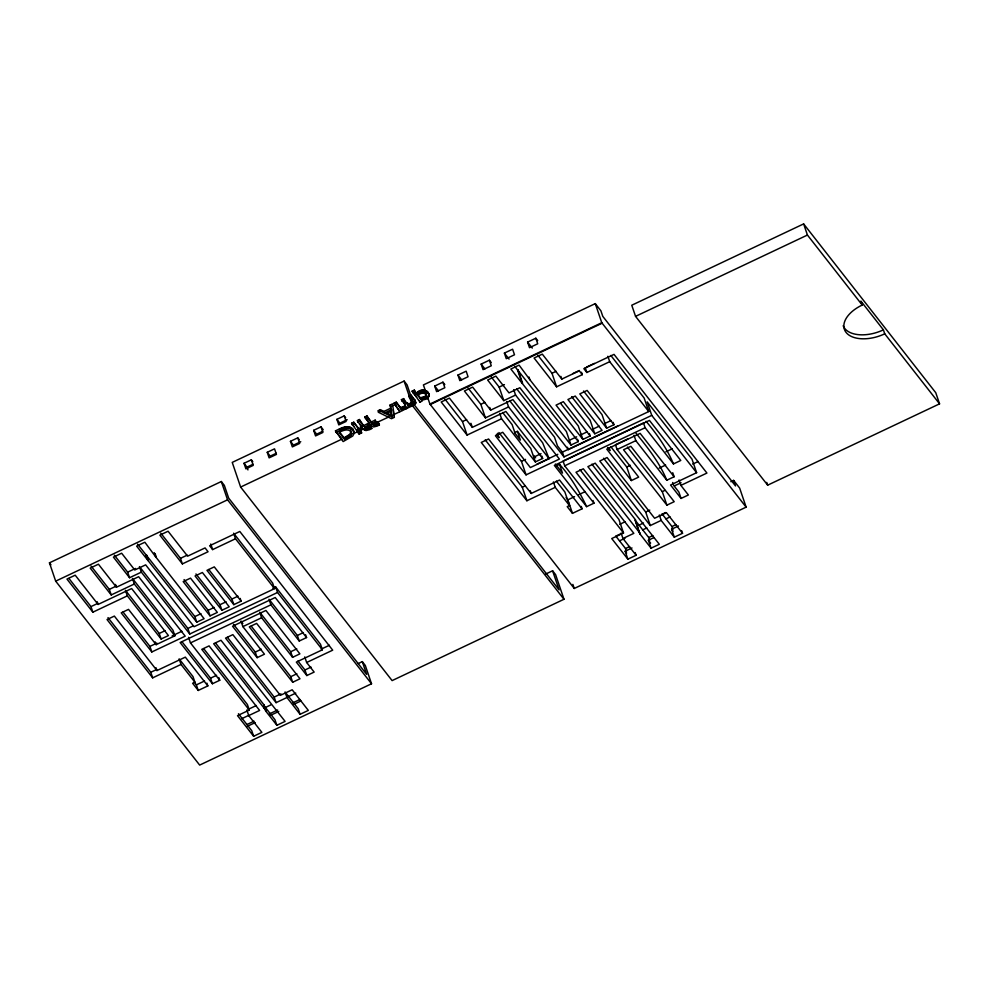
<?xml version="1.0" encoding="UTF-8"?>
<svg xmlns="http://www.w3.org/2000/svg" width="989" height="989" viewBox="0 0 989 989"><rect width="100%" height="100%" fill="white"/><g stroke="black" fill="none" stroke-linecap="round" stroke-linejoin="round"><path stroke-width="1.48" d="M354.149 433.256L352.727 428.929C347.745 424.096 340.5 428.472 335.469 430.858L343.146 441.576L352.764 436.025L354.149 433.256L352.727 428.929M401.559 408.964L402.103 410.559L401.497 409.792L406.85 408.469L408.296 406.256L412.092 405.984L415.491 403.673L414.96 400.298L411.004 395.118L408.816 396.156L413.056 402.61L413.142 403.722L411.807 404.724L408.086 405.317L403.599 398.616L401.41 399.655C404.798 403.067 408.568 409.631 400.743 408.816L396.206 402.127L394.005 403.166L399.902 411.597L394.005 403.166M415.491 403.673L415.504 401.893L411.004 395.118M429.238 395.996L427.335 398.79L421.623 400.335L422.179 401.052L419.979 402.09L412.116 391.137L414.304 390.099L417.098 394.549C420.078 390.828 428.497 390.148 429.238 395.996C429.164 389.27 420.226 388.38 416.554 392.967M339.511 431.983L344.098 437.843L350.019 434.282L350.934 431.142C353.469 435.506 347.856 438.102 344.642 439.437L339.128 432.403C342.726 430.438 349.068 427.78 351.478 432.725M396.206 402.127L400.199 407.233C402.56 408.778 405.75 403.611 405.861 406.875M403.599 398.616C405.292 407.888 419.262 402.597 408.816 396.156M418.038 394.871L420.325 397.776L425.097 396.527L426.111 394.154L426.729 396.774L424.924 398.505L420.857 399.371L417.828 395.489C420.065 392.992 425.183 391.743 426.655 395.736M370.43 425.863L370.974 427.458L367.908 429.016L366.128 428.892L365.584 427.297L367.364 427.421L370.43 425.863L371.802 428.509L369.626 429.683L365.881 430.574L363.099 429.003M378.045 422.266L378.589 423.848L375.523 425.406L373.731 425.282L373.187 423.7L374.979 423.824L378.045 422.266L379.405 424.899L377.242 426.086L373.496 426.976L370.714 425.406M370.257 427.495L371.258 426.914M377.86 423.898L378.874 423.317M593.14 429.028L599.235 426.148M605.021 423.403L611.115 420.523M411.288 397.182L407.109 384.906L404.105 381.074L232.23 462.395L240.624 487.058L392.114 680.605L563.99 599.272L555.595 574.609L552.591 570.777L545.668 574.053M251.317 459.836L253.209 465.399L245.902 468.86L243.999 463.297L251.317 459.836L252.813 461.752M267.228 452.307L274.534 448.845L276.438 454.408L269.119 457.87L267.228 452.307L270.22 456.139L276.314 453.259M297.763 437.855L299.655 443.431L292.336 446.892L290.445 441.317L297.763 437.855L299.259 439.771M320.98 426.865L322.884 432.465L315.565 435.926L313.661 430.326L320.98 426.865L323.23 429.745M344.197 415.887L346.101 421.45L338.782 424.911L336.89 419.348L344.197 415.887L345.705 417.803M243.999 463.297L247.003 467.129L253.097 464.249M300.755 441.7L293.449 445.149L290.445 441.317M322.76 431.278L316.665 434.171L313.661 430.326M347.201 419.719L339.882 423.181L336.89 419.348M730.859 481.692L733.628 480.382L735.519 485.958L602.796 316.381L600.904 310.818L595.279 303.623L423.403 384.944L425.814 391.916M362.308 661.629L365.312 665.473L371.53 683.77L199.667 765.09L55.681 581.149L49.45 562.84L221.326 481.519L224.33 485.352L228.657 498.085L366.635 674.362L362.308 661.629L358.142 663.607M412.66 392.72L414.848 391.681L417.098 394.549M359.106 429.053L356.905 430.091L357.449 431.674L351.552 423.243L353.753 422.204L359.106 429.053L359.637 430.635L353.753 422.204M368.86 426.284L368.106 425.332L364.545 427.013L359.403 419.534L357.202 420.572L362.357 428.052L360.874 428.756L360.33 427.161L361.813 426.457L362.357 428.052M369.96 424.454L369.429 422.859L367.945 423.564L368.477 425.146L369.96 424.454L364.817 416.975L367.006 415.936L372.161 423.416L375.721 421.722L376.463 422.674L375.177 420.127L371.617 421.821M380.295 409.644L377.959 410.756L378.503 412.339L391.508 418.693L394.351 417.346L392.534 403.858L390.099 405.008L391.051 409.891L384.412 413.043L380.839 411.239L380.295 409.644L383.868 411.449L384.412 413.043M336 432.453C341.044 430.067 348.289 425.678 353.271 430.512M352.096 424.837L354.285 423.799M357.746 422.167L359.934 421.129L364.545 427.013M365.361 418.557L367.549 417.519L372.161 423.416M378.503 412.339L380.839 411.239M391.051 409.891L390.63 406.603L393.078 405.453M394.549 404.748L396.737 403.71M401.954 401.25L404.142 400.211M409.347 397.751L411.548 396.713M442.936 382.174L444.84 387.737L436.606 391.632L434.715 386.069L442.936 382.174L444.815 384.573M457.932 375.078L466.165 371.184L468.057 376.747L459.836 380.641L457.932 375.078L461.69 379.875M489.382 360.194L491.273 365.769L483.052 369.651L481.161 364.088L489.382 360.194L491.261 362.592M504.378 353.098L512.599 349.204L514.503 354.779L506.269 358.673L504.378 353.098L509.063 359.094M535.828 338.226L537.719 343.789L529.498 347.683L527.594 342.107L535.828 338.226L537.707 340.612M383.868 411.449L390.507 408.309M364.001 425.418L367.562 423.737L368.316 424.689M357.647 431.303L360.144 430.128L361.084 431.315L361.628 432.91L359.131 434.097L357.647 431.303L359.131 434.097M240.624 487.058L341.811 439.178M344.58 437.867L350.131 435.247M352.9 433.936L363.989 428.694L364.409 430.19M370.912 425.406L365.225 428.002L366.128 428.892M388.937 416.888L372.841 424.392L373.731 425.282M393.09 414.923L412.5 405.737L563.99 599.272M358.191 432.898L360.688 431.711L361.628 432.91M803.637 223.91L631.761 305.23L635.556 316.369L767.674 485.166L939.55 403.846L935.755 392.707L803.637 223.91L807.432 235.048L862.223 305.057A30.746 17.592 -18.8 0 0 846.065 332.415A30.746 17.592 -18.8 0 0 884.747 333.825L939.55 403.846M55.681 581.149L227.557 499.816L371.53 683.77M429.906 404.044L601.769 322.723L746.139 507.147L574.263 588.467L429.906 404.044L427.582 397.219M430.277 404.526L602.153 323.193M514.7 366.289L566.388 431.525L570.999 445.05L578.305 441.589L577.502 439.203M635.556 316.369L807.432 235.048M491.212 376.933L499.173 387.107L504.415 384.622M137.558 544.148L194.882 616.58L196.774 622.155L204.093 618.694L155.669 556.832L154.247 552.653M155.669 556.832L144.864 542.232L136.63 546.126L196.774 622.155M528.967 377.032L529.894 379.727L519.089 365.126L510.856 369.021L570.999 445.05M468.106 388.071L480.827 404.328L484.907 402.399M114.365 555.175L127.655 572.161L135.518 568.44M537.917 355.298L551.998 373.286L556.127 371.332M274.534 588.64L235.493 538.77L233.602 533.207L272.63 583.077L274.534 588.64L194.079 626.717L145.655 564.855L134.776 569.998L121.647 553.222L113.414 557.116L129.559 577.724L141.353 572.149L189.764 634.011L277.538 592.485L322.389 649.785L296.329 662.111L306.837 675.549L314.156 672.087L306.652 662.494L304.748 656.919M610.819 355.447L644.148 398.023L648.747 411.548L568.304 449.612L519.88 387.75L509.001 392.905L495.86 376.117L487.639 380.011L503.772 400.632L515.566 395.056L563.99 456.906L651.751 415.38L696.615 472.693L670.554 485.018L681.062 498.444L688.381 494.982L680.865 485.389L679.035 479.986M444.963 399.148L462.493 421.549L466.623 419.596M91.037 566.029L109.322 589.382L116.121 586.168M174.88 635.803L134.343 584.005L111.213 594.945L90.197 568.094L98.418 564.2L116.442 587.219L138.658 576.711L185.203 636.174L151.824 651.961L121.214 612.846L128.521 609.385L156.138 644.667L174.88 635.803L172.988 630.228L133.391 579.641M549.105 458.698L508.569 406.912L485.438 417.853L464.41 391.001L472.643 387.107L490.655 410.126L512.871 399.605L559.415 459.069L526.049 474.868L495.427 435.741L502.746 432.28L530.364 467.562L549.105 458.698L542.627 442.775L509.619 400.607M160.774 533.158L180.48 558.34L187.242 555.138M572.891 373.558L579.369 370.492M586.539 367.092L594.377 363.396M561.826 379.084L579.282 370.813L582.286 374.658L556.597 386.81L534.085 358.03L542.306 354.136L561.826 379.084L560.899 376.376M68.958 578.466L90.976 606.603L97.874 603.339M182.372 563.903L208.061 551.751L205.069 547.918L187.601 556.177L168.081 531.241L159.859 535.136L182.372 563.903L180.48 558.34M306.652 662.494L332.7 650.169L239.808 531.476L209.631 545.755L212.635 549.587L235.493 538.77M680.865 485.389L706.925 473.063L614.021 354.383L583.856 368.65L586.86 372.494L609.719 361.677L648.747 411.548M501.559 418.767L467.092 435.073L441.193 401.991L449.426 398.097L472.322 427.347L505.874 411.473L542.652 458.463L535.346 461.925L501.559 418.767L499.717 413.353M127.334 595.86L92.867 612.179L66.968 579.084L75.201 575.19L98.096 604.44L131.648 588.566L168.427 635.568L161.12 639.018L127.334 595.86L125.442 590.297M514.639 432.638L517.383 431.34L530.734 448.4L535.346 461.925M498.901 432.539L521.45 461.344L525.555 459.391M126.382 591.496L159.229 633.455L165.324 630.574M194.882 616.58L200.977 613.699M184.078 579.566L208.135 610.312L214.23 607.431M195.958 573.954L220.015 604.687L226.11 601.807M208.766 569.503L231.908 599.062L238.003 596.182M533.714 457.153L541.032 453.691M569.367 440.278L576.686 436.817M581.248 434.653L587.342 431.76M210.027 615.875L217.345 612.414L190.506 578.132L183.188 581.594L210.027 615.875L208.135 610.312M221.919 610.262L229.225 606.801L202.386 572.507L195.08 575.969L221.919 610.262L220.015 604.687M241.118 601.176L214.279 566.882L206.961 570.344L233.8 604.638L241.118 601.176L240.166 598.382M590.186 435.964L563.347 401.67L556.041 405.131L582.88 439.425L590.186 435.964L589.37 433.578M594.76 433.8L602.078 430.339L575.239 396.057L567.921 399.507L594.76 433.8L590.161 420.276L571.654 396.626M613.959 424.714L587.12 390.432L579.801 393.894L606.64 428.175L613.959 424.714L613.143 422.328M123.019 612.018L149.932 646.398L156.88 643.11M172.173 635.865L181.914 631.266M140.401 567.797L187.873 628.435L193.448 625.802M272.853 588.232L275.634 586.91L320.485 644.222L322.389 649.785M536.767 464.249L557.796 454.297M516.641 388.776L554.508 437.15L557.487 445.903L562.37 452.134L617.668 425.975M556.09 465.98L559.514 464.36C571.098 477.069 579.381 491.582 586.638 506.652L593.956 503.191L593.029 500.483M188.578 637.349L190.469 642.912L270.899 604.823L299.247 641.02L306.553 637.559L305.613 634.777M645.125 427.718L643.505 422.946L563.075 461.035L564.694 465.807L645.125 427.718L673.46 463.928L680.778 460.466L649.439 420.424L554.359 465.411L586.638 506.652M485.216 439.858L522.291 487.218L524.986 485.945M627.805 438.918L615.467 444.753L617.099 449.525L638.671 477.106L631.365 480.555L606.776 449.154L640.143 433.367L674.115 476.76L666.796 480.221L635.828 440.661L633.998 435.247M242.874 626.63L261.615 617.754L292.583 657.326L299.89 653.865L265.917 610.46L232.551 626.247L257.14 657.66L264.459 654.199L242.874 626.63L240.97 621.055L242.849 623.453M617.099 449.525L635.828 440.661M107.999 617.618L150.773 672.285L156.175 669.726M181.012 664.435L152.677 677.848L107.035 619.547L114.353 616.085L156.979 670.554L185.326 657.141L207.838 685.909L198.245 690.458L192.62 683.263L194.895 682.187L193.003 676.612L179.12 658.872L181.012 664.435L194.895 682.187M569.503 505.564L555.237 487.342L526.89 500.743L481.26 442.454L488.578 438.992L531.204 493.449L559.551 480.048L582.064 508.816L572.47 513.353L567.216 506.64L569.503 505.564L564.892 492.04L556.337 481.099M610.806 446.657L626.754 467.031L630.413 465.3M665.869 451.812L672.31 448.771M566.116 497.591L567.859 499.828L574.572 496.651M578.602 494.747L585.315 491.57M233.491 624.306L255.249 652.097L261.343 649.204M269.948 600.459L297.343 635.457L303.438 632.577M194.474 682.484L196.354 684.883L204.575 680.988M182.038 641.799L210.521 678.182L216.616 675.302M659.206 468.106L665.646 465.065M306.553 637.559L275.214 597.517L180.134 642.516L212.412 683.745L219.731 680.296L218.779 677.502M261.615 617.754L259.711 612.191L290.679 651.751L296.774 648.871M692.72 464.076L698.209 461.48M321.202 649.13L329.436 645.248M627.422 447.077L662.284 491.62L664.979 490.359M674.374 485.908L681.087 482.731M251.194 626.111L290.778 676.674L296.873 673.793M297.936 661.023L304.946 669.973L311.041 667.093M619.72 524.318L625.159 521.747M603.587 458.241L645.693 512.03L649.773 510.101M292.67 682.249L299.988 678.788L256.633 623.404L249.315 626.865L292.67 682.249L290.778 676.674M635.222 520.263L639.834 533.788L635.222 520.263L648.735 537.534L649.686 540.315M666.895 505.144L674.201 501.683L630.858 446.299L623.54 449.76L666.895 505.144L662.284 491.62M248.202 709.373L256.361 705.516M227.396 637.324L274.176 697.084L280.975 693.87M615.813 536.125L621.352 533.504M637.992 525.641L643.53 523.008M661.554 514.49L665.708 512.525M203.685 648.648L247.398 704.502L249.302 710.065L237.508 715.64L253.641 736.261L261.875 732.367L248.733 715.591L246.842 710.015M579.95 469.664L618.916 519.435L623.515 532.96L611.734 538.548L627.867 559.168L636.1 555.274L635.198 552.616M265.126 709.496L264.162 705.108L265.608 710.893L276.871 725.283L285.092 721.389L220.98 640.266L213.661 643.728L266.066 710.671M241.712 718.694L248.647 715.418M263.89 708.198L270.825 704.922M287.453 697.047L295.773 693.116M248.733 715.591L259.613 710.436L209.087 645.891L201.781 649.353L249.302 710.065M276.067 702.66L286.946 697.505L300.087 714.293L308.321 710.399L292.175 689.778L280.382 695.354L232.86 634.654L225.554 638.103L276.067 702.66L274.176 697.084M621.117 533.083L622.959 538.486L633.838 533.343L583.312 468.798L576.006 472.26L623.515 532.96M682.534 533.294L666.401 512.673L654.607 518.261L607.085 457.548L599.767 461.01L650.292 525.555L661.171 520.412L674.313 537.188L682.534 533.294L681.631 530.648M619.51 540.847L624.999 538.251M642.726 529.857L646.843 527.916M665.956 518.866L670.072 516.926M247.139 724.442L254.074 721.166M269.317 713.947L277.637 710.015M292.88 702.796L299.815 699.52M246.879 726.532L255.199 722.6M270.442 715.381L278.762 711.45M294.005 704.23L300.94 700.954M615.974 536.322L625.518 548.524L629.634 546.571M648.735 537.534L652.851 535.581M662.197 514.07L671.964 526.544L676.068 524.603M627.867 559.168L625.159 551.207L632.02 547.968M640.291 533.578L587.886 466.635L595.205 463.173L659.317 544.284L651.083 548.178L648.376 540.217L653.865 537.633M674.313 537.188L671.605 529.239L678.454 525.987M386.526 412.784L391.36 415.207L391.904 416.802L385.858 413.773L391.224 411.239L391.904 416.802M371.481 424.998L370.875 424.59L371.419 426.172M884.747 333.825L883.4 329.856L860.875 301.076L862.223 305.057M733.628 480.382L739.636 488.059L746.139 507.147M646.064 421.277C657.129 434.443 666.92 448.301 673.46 463.928M635.989 433.219C648.03 447.93 659.663 462.864 666.796 480.221M583.535 391.001L602.041 414.663L606.64 428.175M527.594 342.107L532.292 348.103M607.592 447.498L610.028 450.613L609.039 447.696M671.605 529.239L673.101 531.155M560.689 403.438L578.268 425.9L582.88 439.425M529.894 379.727L578.305 441.589M591.917 464.15L635.68 520.053M648.376 540.217L650.638 543.097M639.834 533.788L651.083 548.178M622.959 538.486L636.1 555.274M564.694 465.807L593.956 503.191M481.161 364.088L484.907 368.885M625.159 551.207L626.655 553.123M555.398 464.039L562.494 473.101L559.514 464.36M502.647 412.512L512.129 424.627L515.108 433.38L520.362 440.093L517.383 431.34M533.788 455.496L535.642 457.858M496.429 434.332L499.062 437.682L497.566 433.306M434.715 386.069L438.473 390.853M412.116 391.137L416.69 396.985M413.612 404.007L559.094 589.877L552.591 570.777M401.41 399.655L405.119 404.526M378.589 423.848L379.405 424.899M364.817 416.975L369.429 422.859M367.945 423.564L368.687 424.516M370.974 427.458L371.802 428.509M368.477 425.146L369.231 426.111M359.971 424.108L361.813 426.457M360.33 427.161L361.615 429.708L360.874 428.756M351.552 423.243L354.235 426.667M335.469 430.858L341.712 438.844M285.055 691.941L298.196 708.717L300.087 714.293M215.515 642.949L264.162 705.108M263.704 705.318L274.967 719.708L276.871 725.283M190.469 642.912L219.731 680.296M238.46 713.712L251.75 730.698L253.641 736.261M49.45 562.84L50.946 564.768M766.735 482.385L767.674 485.166M696.615 472.693L692.003 459.168L647.152 401.855L651.751 415.38M672.73 472.705L674.115 476.76M681.062 498.444L678.899 492.077L673.645 485.364L672.668 482.496M671.964 526.544L672.903 529.325M595.279 303.623L601.769 322.723M607.876 356.263L609.719 361.677M659.329 514.997L661.171 520.412M645.693 512.03L650.292 525.555M626.754 467.031L631.365 480.555M585.241 367.71L586.86 372.494M581.483 372.26L582.286 374.658M625.518 548.524L626.47 551.306M551.998 373.286L556.597 386.81M567.488 447.226L568.304 449.612M581.26 506.43L582.064 508.816M562.37 452.134L563.99 456.906M567.859 499.828L572.47 513.353M517.976 369.663L522.575 383.188M517.519 369.886L522.118 383.411M553.395 481.927L555.237 487.342M541.848 456.077L542.652 458.463M513.724 389.641L515.566 395.056M572.866 584.388L574.263 588.467M506.727 401.497L508.569 406.912M499.173 387.107L503.772 400.632M521.45 461.344L526.049 474.868M530.289 490.742L531.204 493.449M522.291 487.218L526.89 500.743M489.74 407.419L490.655 410.126M480.827 404.328L485.438 417.853M470.937 423.292L472.322 427.347M462.493 421.549L467.092 435.073M428.348 392.868L429.177 395.229M427.841 392.077L428.385 393.671M427.112 391.323L427.656 392.905M426.259 390.729L426.803 392.324M425.48 393.029L426.024 394.611M426.185 395.18L426.729 396.774M424.157 390.099L424.701 391.693M425.999 395.662L426.543 397.244M425.641 396.107L426.172 397.702M422.983 390.049L423.515 391.644M425.097 396.527L425.641 398.122M424.38 396.923L424.924 398.505M421.796 390.173L422.34 391.768M423.428 397.294L423.96 398.888M420.609 390.47L421.153 392.064M422.414 397.553L422.946 399.148M419.423 390.952L419.966 392.534M420.325 397.776L420.857 399.371M417.803 391.879L418.335 393.474M419.447 400.496L419.979 402.09M414.304 390.099L414.848 391.681M414.96 400.298L415.701 402.511M414.527 399.618L415.071 401.213M415.145 401.509L415.689 403.104M412.524 401.015L413.266 403.376M411.906 400.112L412.45 401.707M412.598 402.127L413.142 403.722M412.339 402.461L412.883 404.056M411.894 402.783L412.438 404.377M404.105 381.074L412.5 405.737M411.263 403.129L411.807 404.724M410.522 403.401L411.053 404.996M409.631 403.599L410.175 405.193M407.369 403.463L408.086 405.317M407.122 403.116L407.666 404.711M404.501 403.611L405.045 405.206M405.206 405.638L405.737 407.221M404.934 405.96L405.478 407.555M404.489 406.294L405.033 407.876M403.858 406.627L404.402 408.222M403.079 406.912L403.623 408.506M402.177 407.109L402.721 408.692M400.199 407.233L400.743 408.816M390.099 405.008L390.63 406.603M377.168 422.822L377.711 424.417M375.177 420.127L375.721 421.722M376.228 423.341L376.772 424.924M374.979 423.824L375.523 425.406M373.99 423.947L374.534 425.542M367.006 415.936L367.549 417.519M369.552 426.42L370.096 428.014M367.562 423.737L368.106 425.332M368.613 426.939L369.157 428.534M367.364 427.421L367.908 429.016M366.387 427.545L366.919 429.139M359.403 419.534L359.934 421.129M360.144 430.128L360.688 431.711M353.469 430.277L354.161 432.552M351.565 427.854L352.109 429.436M350.007 427.124L350.551 428.719M350.341 430.079L350.885 431.674M351.083 432.193L351.627 433.788M350.774 433.244L351.318 434.839M348.177 426.766L348.721 428.361M350.019 434.282L350.563 435.877M349.265 434.987L349.797 436.582M346.187 426.778L346.731 428.373M348.375 435.642L348.919 437.237M344.58 427.05L345.124 428.645M347.275 436.297L347.819 437.892M343.059 427.471L343.603 429.065M345.866 437.014L346.397 438.597M341.428 428.089L341.959 429.683M344.098 437.843L344.642 439.437M339.462 428.966L340.006 430.561M247.003 467.129L247.955 469.911M297.343 635.457L299.247 641.02M304.946 669.973L306.837 675.549M275.634 586.91L277.538 592.485M290.679 651.751L292.583 657.326M269.008 599.247L270.899 604.823M221.326 481.519L227.557 499.816M285.524 693.326L286.946 697.505M255.249 652.097L257.14 657.66M231.908 599.062L233.8 604.638M210.744 544.024L212.635 549.587M210.521 678.182L212.412 683.745M206.899 683.127L207.838 685.909M187.873 628.435L189.764 634.011M155.174 553.828L156.126 556.609M196.354 684.883L198.245 690.458M146.459 554.718L148.35 560.293M146.001 554.94L147.893 560.503M139.449 566.586L141.353 572.149M159.229 633.455L161.12 639.018M155.186 641.886L156.138 644.667M132.452 578.441L134.343 584.005M127.655 572.161L129.559 577.724M149.932 646.398L151.824 651.961M156.039 667.773L156.979 670.554M150.773 672.285L152.677 677.848M115.49 584.437L116.442 587.219M109.322 589.382L111.213 594.945M97.145 601.658L98.096 604.44M90.976 606.603L92.867 612.179M390.853 411.041L391.36 415.207M393.177 409.805L393.807 415.751M883.4 329.856A30.746 17.592 -18.8 0 1 843.172 325.74"/></g></svg>
